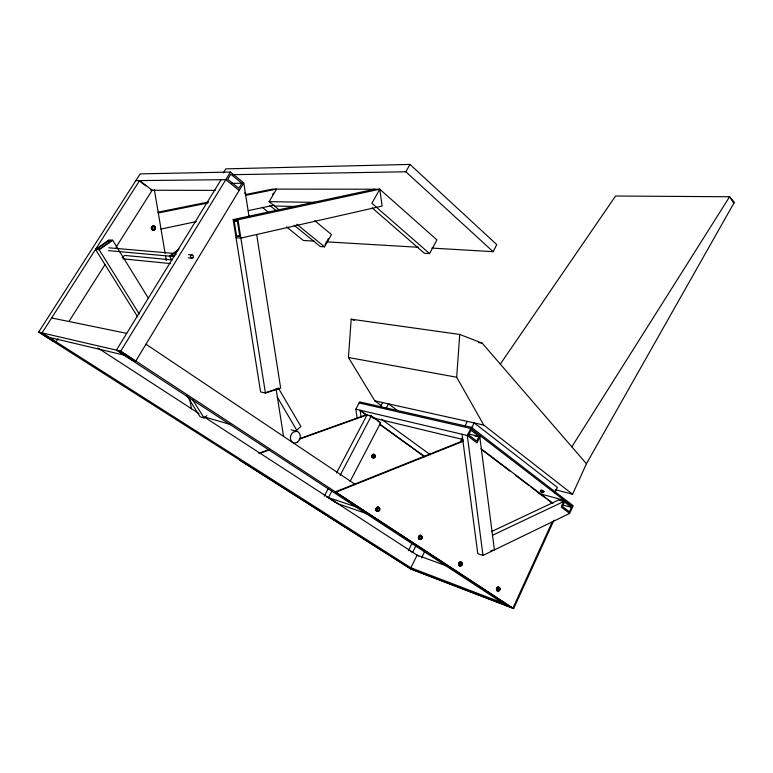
<?xml version="1.0" encoding="UTF-8"?>
<svg xmlns="http://www.w3.org/2000/svg" width="773" height="773" viewBox="0 0 773 773"><rect width="100%" height="100%" fill="white"/><g stroke="black" fill="none" stroke-linecap="round" stroke-linejoin="round"><path stroke-width="1.16" d="M381.562 405.796L374.799 400.82L348.449 357.503L351.184 319.201L459.722 334.448L482.13 343.096L586.427 463.742L572.58 494.256L555.256 489.657M372.277 456.988L372.393 455.345L373.591 454.456C375.62 454.582 375.697 457.355 373.852 457.877L372.277 456.988L373.852 457.877M376.325 510.306L376.47 508.373L378.47 507.475L379.736 508.315L379.591 510.248L378.19 511.349L376.325 510.306L378.19 511.349M418.908 538.481L419.043 536.597L420.976 535.728L422.164 536.52L422.029 538.395L420.705 539.486L418.908 538.481L420.705 539.486M572.58 494.256L483.753 425.044L456.679 377.214L459.722 334.448M459.046 565.034L459.172 563.208L461.037 562.348L462.157 563.092L462.032 564.918L460.776 566L459.046 565.034L460.776 566M496.933 590.099L497.058 588.33L498.247 587.258C500.44 587.432 500.46 590.311 498.604 591.036L496.933 590.099L498.604 591.036M151.827 228.905L151.962 227.011L153.982 226.199L155.421 227.272L155.286 229.166L153.267 229.977L151.827 228.905L153.711 229.996M152.271 228.934L152.416 227.03L153.982 226.199M152.658 227.871L152.687 228.422M372.779 457.123L372.895 455.49L374.084 454.601M376.924 510.509L377.06 508.566L378.47 507.475M419.507 538.694L419.642 536.81L420.976 535.728M459.645 565.256L459.78 563.43L461.037 562.348M497.541 590.33L497.667 588.553L498.256 588.388M372.924 455.809L372.953 456.563M462.041 434.242L477.772 553.632L482.999 555.439L569.633 513.446L573.131 505.697L471.327 427.276L359.696 401.921L355.841 409.197L357.223 418.666M571.44 507.368L569.44 511.803L562.444 506.47L564.464 502.015L571.44 507.368L562.135 504.798M552.251 521.881L512.934 608.09L410.26 568.686M240.277 460.36L239.611 460.138L410.994 569.15L513.678 608.583L553.951 520.229M554.821 492.855L557.333 487.377L474.168 422.908L471.656 428.01M540.636 490.497L543.728 491.734C543.429 493.841 539.496 491.802 540.656 490.42L543.912 491.899L542.907 491.763M540.298 491.193L541.206 490.324M541.284 491.947C539.013 490.034 545.844 494.121 541.284 491.947L541.641 491.174M543.371 492.507L542.385 491.754L542.501 490.845M542.82 492.604L543.728 491.734M479.038 436.426L476.748 441.083L468.67 434.919L470.979 430.242L479.038 436.426L468.554 433.972M480.41 435.875L476.98 442.871L467.279 435.479L355.841 409.197M421.488 557.961L424.667 551.458M415.884 545.825L412.714 552.27L410.55 551.478M460.331 442.011L462.457 437.711M408.395 550.685L412.086 543.206M471.327 427.276L467.279 435.479L482.999 555.439M464.795 426.445L467.298 421.382M431.865 248.075L493.126 251.689L496.768 244.597L409.961 164.417L225.832 168.862L223.368 172.862M386.278 408.038L388.461 403.854L399.032 411.7M350.024 481.531L380.693 422.705L371.34 415.932L366.354 414.734L299.586 438.658M380.48 406.724L382.664 402.559M324.264 496.169L328.709 487.724M336.487 472.95L367.059 414.908L299.141 439.257M328.457 497.599L331.965 490.913M340.149 475.327L371.34 415.932M372.171 207.889L424.377 253.273L429.604 253.612L436.919 239.901L379.785 189.221L272.483 189.114L245.331 194.583M232.944 174.679L405.864 171.79L409.961 164.417M256.665 234.509L280.667 388.143L265.429 393.071L260.598 391.901L233.166 219.59L237.958 219.774L379.785 189.221L371.9 203.27L429.604 253.612M586.427 463.742L734.35 202.304L729.586 196.757L615.579 196.013L500.237 364.189M324.979 244.722L326.138 242.683M327.298 240.645L328.457 238.596M294.088 225.214L320.322 246.548L324.515 246.819L331.482 234.548L314.737 220.692M279.285 209.937L269.13 201.656L276.579 189.124L245.814 195.327M272.454 194.902L273.584 193.008M241.901 183.269L238.838 188.303L227.706 179.307L230.798 174.244L241.901 183.269L231.127 183.336M230.46 172.07L140.164 173.877L38.65 332.09L120.752 351.145L230.46 172.07L243.766 182.901L249.177 217.416M221.088 179.722L116.414 350.14L506.866 605.761M571.817 446.833L729.586 196.757L733.896 203.318M57.994 338.738L56.062 341.792L52.593 340.961M68.971 321.452L105.099 264.492M116.066 247.196L152.204 190.235L139.594 180.592L42.071 332.883L415.294 570.619M498.865 587.49L497.058 588.33M373.021 455.674L373.755 455.684M294.948 431.798L300.871 426.493L278.299 387.978M460.167 565.778L462.032 564.918M186.747 395.38L200.139 416.821L204.091 417.971L206.835 415.652M177.79 250.529L171.374 255.274L174.379 255.544L176.215 254.182M171.906 260.221L169.432 256.095L178.959 249.061M122.192 257.312L124.82 255.428L171.558 259.873M137.623 316.785L95.523 249.408L108.935 239.939L112.636 240.219L148.561 298.513M108.442 240.77L97.253 248.674L99.688 248.887L110.906 240.963L108.442 240.77L109.708 242.819M95.523 249.408L99.176 249.747L112.636 240.219M153.267 229.977L155.286 229.166M490.478 551.091L492.585 550.076M492.517 535.264L563.749 501.513L558.435 500.054L491.58 531.544M463.162 440.745L335.318 491.85L513.678 608.583M336.139 492.121L462.95 441.383M258.849 453.249L269.033 449.596M259.515 453.461L269.709 449.809M266.956 392.124L278.599 388.365M236.557 220.634L234.2 221.136L236.615 236.325L240.142 235.533M233.166 219.59L374.634 189.221M160.968 229.079L196.342 221.6M248.22 210.643L274.164 205.164M158.001 212.169L208.749 201.946M158.243 213.01L207.947 202.98M135.835 180.631L225.803 179.665L239.186 190.467M242.964 182.911L243.766 182.901L135.797 361.01L131.41 359.957M150.793 190.226L215.29 190.4M269.13 201.656L314.94 202.381M274.502 206.033L295.982 206.478M234.2 221.136L237.398 221.271L239.814 236.519L236.615 236.325M155.421 227.272L153.537 226.18M314.157 241.128L303.345 240.49L286.541 226.904M326.167 241.833L418.657 247.292M236.065 237.794L240.857 238.084L382.123 206.072L379.785 189.221M108.8 247.804L173.055 253.341M188.515 254.684L192.091 254.984M108.539 250.636L169.2 256.114M169.432 256.095L173.925 256.501M188.226 257.834L191.791 258.163M122.839 258.82L170.601 263.603M478.564 342.574L482.13 343.096M348.449 357.503L456.679 377.214M542.385 491.754L540.849 491.097M51.617 317.964L126.724 333.366M374.799 400.82L483.753 425.044M359.145 402.965L470.747 428.445L572.638 506.798M474.564 435.837L479.82 437.074L494.411 549.912M49.095 337.357L123.951 355.068M369.504 415.874L371.407 416.328L375.301 419.15M372.219 417.652L463.017 439.508M538.704 493.396L564.271 500.363L561.227 507.049L569.633 513.446M291.131 429.788L296.89 431.382M375.166 455.345L374.663 455.21L375.04 456.988M372.393 455.345L372.895 455.49M205.338 417.198L230.625 424.561M379.736 508.315L377.871 507.281M376.47 508.373L377.06 508.566M379.002 510.054L379.591 510.248M326.361 496.884L357.909 507.503M367.871 514.035L338.361 503.899L328.506 497.503M422.164 536.52L420.367 535.515M419.043 536.597L419.642 536.81M421.43 538.182L422.029 538.395M462.157 563.092L460.428 562.126M459.172 563.208L459.78 563.43M447.673 566.358L417.111 555.13L410.888 567.807L502.363 602.814M351.184 319.201L354.43 320.399M499.918 588.195L498.247 587.258M499.184 589.741L499.793 589.963M542.066 490.217L540.771 490.198M542.511 490.42L543.912 491.319M38.65 332.09L410.975 568.957M97.842 347.956L198.98 413.584M204.033 416.869L418.56 556.067M328.573 497.899L335.878 502.634M120.752 351.145L512.064 607.752M145.971 344.227L355.251 484.41M377.253 420.56L379.195 421.971M379.659 424.019L424.242 456.263M367.59 415.632L360.063 410.192L361.107 417.333M379.92 424.541L410.927 446.968M412.869 448.369L424.493 456.775M360.469 410.83L366.924 415.497M381.572 419.275L430.31 454.737M480.99 448.64L552.966 503.329M482.033 449.886L509.861 471.018M515.62 475.385L529.051 485.589M530.974 487.048L545.371 497.976M547.284 499.435L552.193 503.165M140.029 181.404L145.749 185.781M244.539 192.96L246.403 194.467M262.279 207.299L267.873 211.821M269.729 205.405L276.29 210.739M296.822 224.238L324.515 246.819M542.752 491.01L541.825 490.816M405.864 171.79L493.126 251.689M99.176 249.747L139.237 313.973M192.641 399.622L204.091 417.971M277.236 397.061L296.735 430.194M154.31 189.424L165.151 253.467M165.548 255.834L166.35 260.578M189.636 398.143L191.443 408.811M237.958 219.774L265.429 393.071M276.067 388.78L283.546 436.378M154.803 229.243A2.106 1.923 -87.9 0 1 151.556 229.146A2.106 1.923 -87.9 0 1 153.035 225.977A2.106 1.923 -87.9 0 1 155.035 228.75M374.393 457.316A1.846 1.42 -74.2 0 1 372.055 456.795A1.846 1.42 -74.2 0 1 373.707 454.282A1.846 1.42 -74.2 0 1 374.644 456.92M374.19 457.258A1.846 1.42 -74.2 0 1 371.852 456.737A1.846 1.42 -74.2 0 1 373.514 454.224A1.846 1.42 -74.2 0 1 374.451 456.872M499.464 589.316A2.019 1.382 -73.1 0 1 497.078 590.678A2.019 1.382 -73.1 0 1 497.628 587.345A2.019 1.382 -73.1 0 1 499.542 588.794M498.788 590.157A2.019 1.382 -73.1 0 1 496.546 590.118A2.019 1.382 -73.1 0 1 497.628 587.103A2.019 1.382 -73.1 0 1 499.3 588.707M499.223 589.219A2.019 1.382 -73.1 0 1 499.039 589.722M460.921 565.594A2.077 1.459 -72.8 0 1 458.843 564.995A2.077 1.459 -72.8 0 1 459.896 562.126A2.077 1.459 -72.8 0 1 461.79 563.227M461.529 564.773A2.077 1.459 -72.8 0 1 461.259 565.227M460.679 565.507A2.077 1.459 -72.8 0 1 458.602 564.908A2.077 1.459 -72.8 0 1 459.655 562.039A2.077 1.459 -72.8 0 1 461.549 563.14M461.288 564.686A2.077 1.459 -72.8 0 1 461.017 565.14M421.546 538.259A2.135 1.556 -72.4 0 1 418.821 538.733A2.135 1.556 -72.4 0 1 420.087 535.38A2.135 1.556 -72.4 0 1 421.739 537.747M420.261 539.264A2.135 1.556 -72.4 0 1 418.396 538.027A2.135 1.556 -72.4 0 1 419.71 535.351A2.135 1.556 -72.4 0 1 421.575 536.588M421.304 538.182A2.135 1.556 -72.4 0 1 421.014 538.636M378.818 510.605A2.193 1.652 -72.1 0 1 376.065 510.093A2.193 1.652 -72.1 0 1 378.016 507.059A2.193 1.652 -72.1 0 1 379.118 510.132M378.586 510.528A2.193 1.652 -72.1 0 1 375.929 510.344A2.193 1.652 -72.1 0 1 377.195 507.107A2.193 1.652 -72.1 0 1 379.195 508.963M42.67 333.492L40.389 332.96L52.013 340.362L54.323 340.912L42.67 333.492M121.284 351.802L118.395 351.135L130.898 359.319L133.816 360.015L121.284 351.802M155.112 228.972A1.546 1.411 -87.9 0 0 154.059 226.566A1.546 1.411 -87.9 0 0 152.668 228.779A1.546 1.411 -87.9 0 0 155.112 228.972M154.977 229.252A2.106 1.923 -87.9 0 0 153.547 225.977A2.106 1.923 -87.9 0 0 151.653 228.992A2.106 1.923 -87.9 0 0 154.977 229.252M374.76 457.162A1.353 1.044 -74.3 0 0 374.441 454.968A1.353 1.044 -74.3 0 0 373.021 456.669A1.353 1.044 -74.3 0 0 374.76 457.162M499.3 590.475A1.488 1.015 -73.1 0 0 499.484 587.973A1.488 1.015 -73.1 0 0 497.812 589.48A1.488 1.015 -73.1 0 0 499.3 590.475M461.5 565.43A1.527 1.073 -72.8 0 0 461.684 562.86A1.527 1.073 -72.8 0 0 459.916 564.377A1.527 1.073 -72.8 0 0 461.5 565.43M421.459 538.907A1.565 1.14 -72.5 0 0 421.652 536.259A1.565 1.14 -72.5 0 0 419.787 537.786A1.565 1.14 -72.5 0 0 421.459 538.907M378.983 510.76A1.614 1.217 -72.1 0 0 379.176 508.035A1.614 1.217 -72.1 0 0 377.205 509.571A1.614 1.217 -72.1 0 0 378.983 510.76M297.595 442.059A5.991 4.851 -72.2 0 0 298.059 431.875A5.991 4.851 -72.2 0 0 290.387 437.576A5.991 4.851 -72.2 0 0 297.595 442.059M192.844 257.786A1.594 1.42 -84 0 0 192.448 255.071A1.594 1.42 -84 0 0 190.535 256.858A1.594 1.42 -84 0 0 192.844 257.786"/></g></svg>
